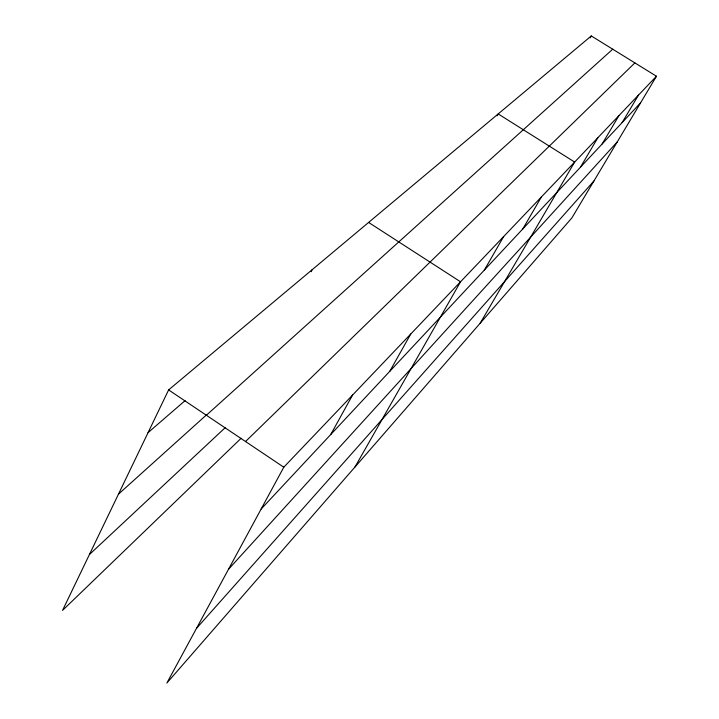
<?xml version="1.0" encoding="UTF-8"?>
<svg xmlns="http://www.w3.org/2000/svg" width="719" height="719" viewBox="0 0 719 719"><rect width="100%" height="100%" fill="white"/><g stroke="black" fill="none" stroke-linecap="round" stroke-linejoin="round"><path stroke-width="1.08" d="M656.465 76.241L283.798 467.206L166.862 683.05L571.857 217.938L656.465 76.241L591.297 35.95L168.623 389.914L62.535 610.404L241.153 438.248M311.147 271.701L312.172 269.706M497.126 115.849L498.186 113.926L574.652 162.072L480.157 323.244M330.74 434.528L352.58 395.037M389.734 371.372L410.738 334.038M590.209 37.864L591.297 35.95M354.925 467.071L460.537 281.785L368.613 222.441M484.309 270.128L503.668 236.533M522.803 228.93L541.389 196.97M580.458 167.203L597.786 137.805M602.154 143.971L618.978 115.561M622.133 122.59L638.481 95.115M196.467 628.397L593.921 180.99M228.48 569.304L617.279 141.868M261.132 509.043L640.584 102.835M245.538 441.529L634.886 62.895M89.408 554.538L225.209 427.67M118.464 494.16L206.452 414.917M206.38 415.249L612.723 49.198M148.069 432.622L185.089 400.636M168.623 389.914L283.798 467.206"/></g></svg>
